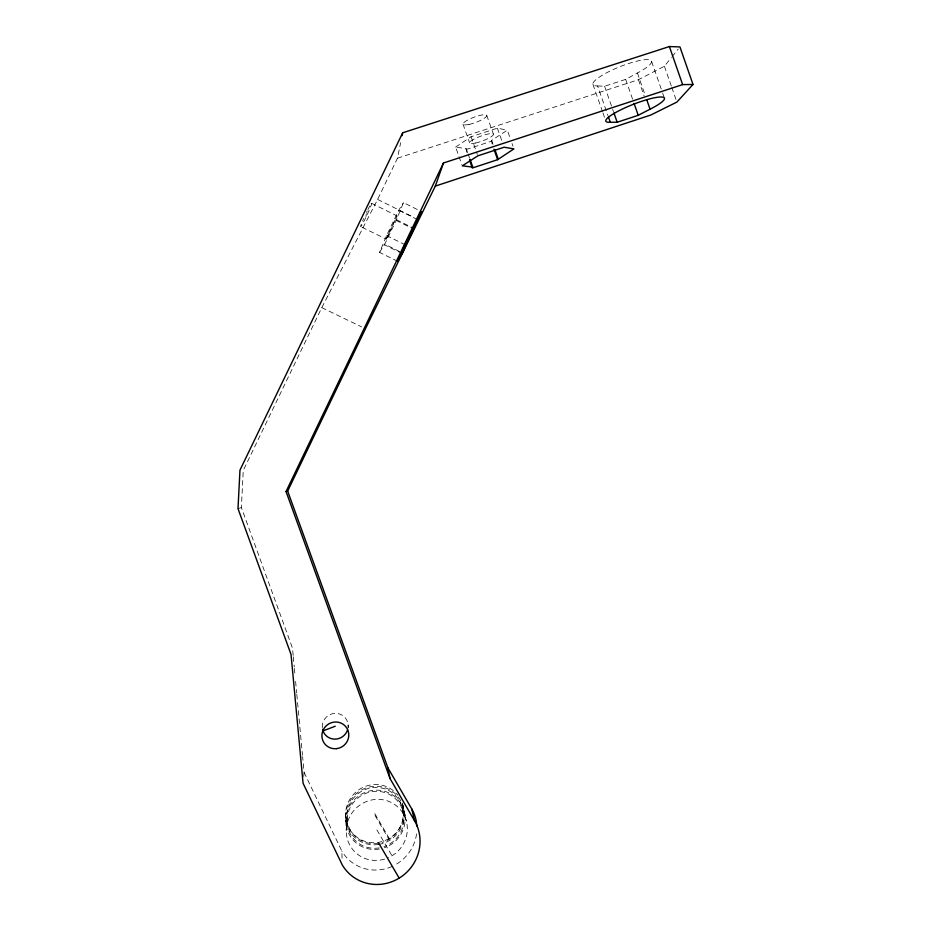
<?xml version="1.0" encoding="UTF-8"?>
<svg xmlns="http://www.w3.org/2000/svg" width="931" height="931" viewBox="0 0 931 931"><rect width="100%" height="100%" fill="white"/><g stroke="black" fill="none" stroke-linecap="round" stroke-linejoin="round"><path stroke-width="0.7" stroke-dasharray="4.66 3.49" d="M293.172 655.401L292.497 648.185L241.373 507.558L243.259 470.469L321.765 307.637L377.625 199.42L397.479 158.2L400.656 142.676M303.715 776.489L304.1 772.416L302.622 756.531M386.121 239.081L397.037 215.899L386.121 239.081L360.681 226.594M365.976 216.527L366.325 213.804M402.157 253.546L384.456 244.83L384.608 244.155L401.098 252.266M384.456 244.83L396.175 220.449L403.484 202.644L421.475 211.581M466.757 152.253L466.21 148.681L455.62 147.063L461.799 164.496M397.653 261.297L379.569 252.417L386.54 235.59L398.712 210.255L403.484 202.644M492.092 143.956L491.626 140.372L507.325 130.177L510.153 138.184M386.54 238.487L391.195 228.968M379.569 252.417L384.608 244.155M397.479 158.2L638.422 79.705L664.397 66.229L671.298 57.652M672.17 56.57L678.21 49.064M455.62 147.063L471.063 136.752L497.375 128.164L507.325 130.177M597.586 85.931L604.58 86.246L625.667 79.391L637.421 72.99A31.538 6.505 -21.8 0 0 647.254 59.607A31.538 6.505 -21.8 0 0 606.547 72.839A31.538 6.505 -21.8 0 0 597.586 85.931L607.955 115.537M465.826 149.635L491.172 141.337M237.999 508.617L241.373 507.558M321.765 307.637L361.6 326.874M386.54 235.59L404.927 244.655M377.625 199.42L413.899 217.4M398.712 210.255L417.053 219.344M371.574 203.295L397.037 215.899M396.362 219.693L412.805 227.827M396.175 220.449L412.573 228.561M374.809 813.636L389.228 838.389M375.053 815.533L388.983 839.436M376.892 829.87L392.009 855.81M304.1 772.416L341.852 851.085L342.073 859.336M471.063 136.752L477.347 154.476M462.998 124.091L469.643 142.839M466.21 148.681L467.606 152.626M468.084 153.952L469.48 157.898M512.038 143.525L512.981 146.19M497.375 128.164L502.181 141.78M486.692 115.258L493.337 134.041M491.626 140.372L493.011 144.305M592.907 84.302L602.45 111.511M602.927 112.872L605.301 119.68M664.397 66.229L671.332 86.141M671.798 87.479L675.964 99.419M651.63 61.539L662.139 91.669M662.616 93.042L664.525 98.523M637.421 72.99L644.904 94.438M638.422 79.705L644.124 96.009M625.667 79.391L632.649 99.338M604.58 86.246L613.448 111.58M402.914 805.315L403.321 807.154M404.217 811.297L406.358 821.095M402.204 807.491L403.088 811.623M293.312 656.855L294.254 666.957M294.382 668.411L295.057 675.627M295.604 681.411L296.686 692.967M296.814 694.41L298.979 717.522M299.107 718.965L302.482 755.076M348.136 724.853L348.31 727.448M346.821 816.347L347.007 820.63M345.576 814.474L345.657 816.382M345.832 820.665L346.251 830.801M322.312 727.623A13.092 12.743 -38.6 0 1 335.858 713.367A13.092 12.743 -38.6 0 1 347.973 728.217M416.564 833.885A40.906 39.463 -44.6 0 1 394.453 865.295M392.067 866.458A40.906 39.463 -44.6 0 1 341.852 851.085M371.12 203.796A12.883 0.78 -64.9 0 1 368.618 211.465A12.883 0.78 -64.9 0 1 361.251 226.07A12.883 0.78 -64.9 0 1 363.684 218.529M366.5 212.443A12.883 0.78 -64.9 0 1 367.221 210.965M367.92 209.556A12.883 0.78 -64.9 0 1 369.805 205.984M396.338 793.398A29.617 28.628 -44.2 0 1 397.956 795.295M402.169 802.918A29.617 28.628 -44.2 0 1 373.692 842.753A29.617 28.628 -44.2 0 1 348.043 802.848A29.617 28.628 -44.2 0 1 395.477 792.502M378.58 843.3A28.617 27.651 -44.3 0 1 348.543 806.77A28.617 27.651 -44.3 0 1 395.768 795.889A28.617 27.651 -44.3 0 1 382.187 842.462M379.173 847.897A28.989 28 -44.4 0 1 348.613 811.32A28.989 28 -44.4 0 1 396.012 799.298A28.989 28 -44.4 0 1 384.014 846.675M379.313 849.06A30.176 29.14 -44.4 0 1 347.496 810.971A30.176 29.14 -44.4 0 1 396.85 798.461A30.176 29.14 -44.4 0 1 384.363 847.78M384.643 859.092A31.084 29.99 -44.6 0 1 346.984 824.272A31.084 29.99 -44.6 0 1 396.49 805.85A31.084 29.99 -44.6 0 1 388.425 857.684M469.038 124.417A12.662 2.735 -20.4 0 0 486.808 115.595A12.662 2.735 -20.4 0 0 468.852 119.436A12.662 2.735 -20.4 0 0 469.038 124.417M475.625 143.013A12.662 2.549 -20.3 0 0 493.442 134.355A12.662 2.549 -20.3 0 0 475.555 138.347A12.662 2.549 -20.3 0 0 475.625 143.013M378.591 844.452A29.792 28.791 -44.3 0 0 398.34 797.087A29.792 28.791 -44.3 0 0 347.961 805.082A29.792 28.791 -44.3 0 0 378.591 844.452"/><path stroke-width="1.4" d="M402.099 135.623L402.681 132.796L669.389 46.55L679.944 46.922L693.001 84.465L676.884 102.084L650.757 115.037L435.312 186.107L365.464 328.736L287.667 491.091L387.948 767.935L390.019 778.549L414.609 820.898A42.43 40.894 -44.8 0 1 399.027 878.212A42.43 40.894 -44.8 0 1 342.212 864.841L303.075 783.285L291.042 654.446L237.999 508.617L239.965 470.143L402.681 132.796M435.312 186.107L443.47 162.995L682.632 84.605L693.001 84.465M472.739 167.114L472.343 167.999L497.654 159.666L513.924 148.867L504.113 147.214L477.824 155.849L462.276 165.834L472.739 167.114L469.946 159.213M390.019 778.549L286.038 491.533L443.47 162.995M610.317 122.264L617.183 122.24L638.224 115.304L650.059 109.183A31.503 5.609 -21.5 0 0 660.3 97.01A31.503 5.609 -21.5 0 0 619.685 110.382A31.503 5.609 -21.5 0 0 610.317 122.264L608.432 116.887M323.022 730.893L335.241 726.238M286.038 491.533L287.667 491.091M378.556 842.788L399.166 878.131M387.948 767.935L411.688 808.806A40.906 39.463 -44.6 0 1 416.436 822.154M469.55 160.132L471.877 166.696M494.873 149.565L498.12 158.759M493.942 149.193L497.654 159.666M646.777 99.803L650.059 109.183M634.034 103.329L638.224 115.304M613.913 112.907L617.183 122.24M669.389 46.55L682.632 84.605M411.688 808.806L414.609 820.898M347.566 729.857A13.092 12.743 -38.6 0 1 322.557 729.287M416.611 823.435A40.906 39.463 -44.6 0 1 416.855 826.041M402.367 252.883L402.157 253.546L421.475 211.581L404.927 244.655L397.653 261.297L402.367 252.883M336.44 748.652A13.581 13.209 -39 0 0 346.402 727.483A13.581 13.209 -39 0 0 323.208 729.974A13.581 13.209 -39 0 0 336.44 748.652"/></g></svg>
